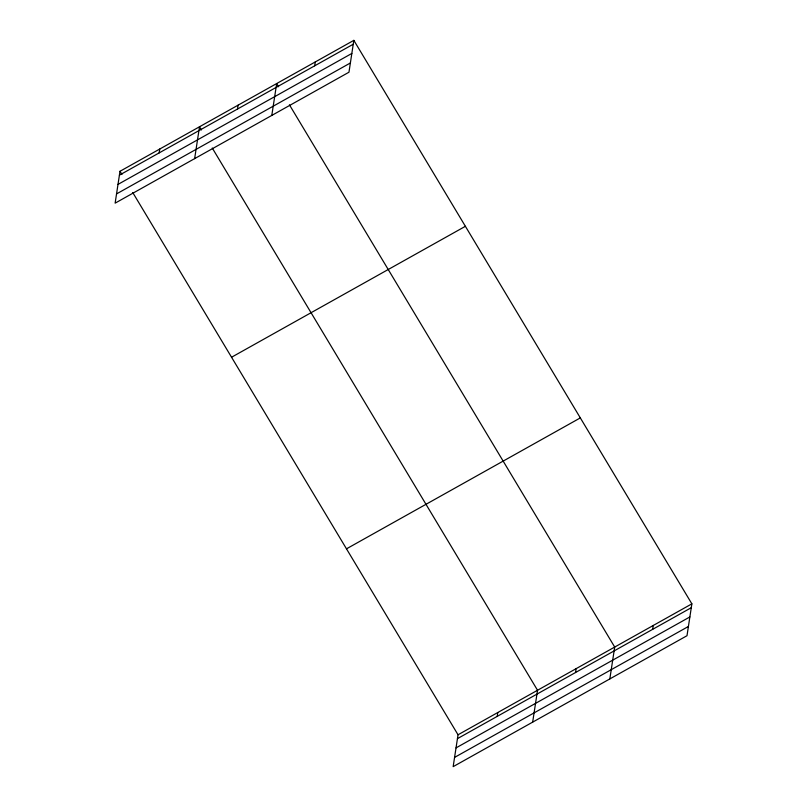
<?xml version="1.0" encoding="UTF-8"?>
<svg xmlns="http://www.w3.org/2000/svg" width="807" height="807" viewBox="0 0 807 807"><rect width="100%" height="100%" fill="white"/><g stroke="black" fill="none" stroke-linecap="round" stroke-linejoin="round"><path stroke-width="1.21" d="M120.001 171.286L115.129 203.152L348.967 72.216L353.839 40.35L120.001 171.286L121.918 174.473M159.161 152.896L159.756 149.033M194.638 158.636L199.511 126.77L201.417 129.957M237.5 109.036L238.095 105.162M271.798 115.421L276.68 83.565L278.586 86.752M314.669 65.821L315.265 61.957M132.751 192.54L458.033 734.784L453.161 766.65L686.999 635.714L691.871 603.848L353.839 40.35M497.193 716.394L497.788 712.531M532.66 722.134L537.543 690.267L212.261 148.024M575.532 672.534L576.117 668.66M609.83 678.919L614.702 647.053L289.42 104.809M652.692 629.319L653.287 625.455M119.416 175.159L353.254 44.224M117.993 184.4L351.842 53.454M116.541 193.912L350.379 62.976M231.548 357.239L465.397 226.303M346.485 548.831L580.324 417.895M458.033 734.784L691.871 603.848M457.438 738.657L691.276 607.711M456.026 747.897L689.864 616.952M454.573 757.41L688.411 626.474"/></g></svg>
